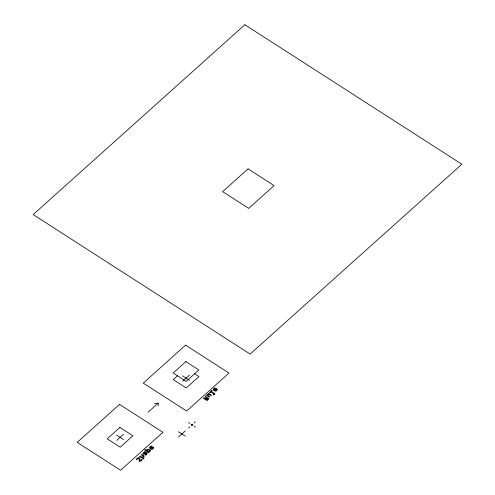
<?xml version="1.0" encoding="UTF-8"?>
<svg xmlns="http://www.w3.org/2000/svg" width="495" height="495" viewBox="0 0 495 495"><rect width="100%" height="100%" fill="white"/><g stroke="black" fill="none" stroke-linecap="round" stroke-linejoin="round"><path stroke-width="0.74" d="M177.488 375.804L173.256 379.597L186.275 387.969L198.971 376.577L194.634 373.787M116.684 440.358L123.453 434.282M148.011 412.261L158.171 403.147L158.214 405.943M182.729 381.125L189.498 375.049M178.46 437.017L185.235 430.941M188.626 427.903L189.894 426.764M191.163 425.626L192.858 424.104M194.127 422.965L195.395 421.827M154.533 403.574L158.171 403.147M182.643 375.854L189.585 380.321M188.539 422.631L189.839 423.473M191.144 424.308L192.877 425.422M194.182 426.263L195.482 427.098M178.379 431.745L185.322 436.213M116.597 435.086L123.54 439.548M152.918 447.888L152.25 448.761L151 448.649L152.466 447.332L152.918 447.888M206.539 397.683C208.203 397.299 209.849 399.069 207.021 400.548L203.29 398.147L203.785 397.702L205.45 398.772L205.939 397.961L205.184 396.452L205.747 395.95L206.539 397.683M216.624 389.695L215.962 390.567L214.706 390.456L216.179 389.138L216.624 389.695M206.836 395.115L206.99 395.654L209.261 397.2L209.75 396.767L207.572 394.948A0.842 0.631 -14.3 0 1 208.216 394.496L209.125 394.404L211.025 395.623L211.507 395.189L208.643 393.346L208.209 393.735L208.655 394.051L207.479 394.348L206.836 395.115M139.491 460.034C139.516 461.476 141.496 460.121 141.725 459.36L142.183 459.651A6.367 4.771 -14.3 0 1 141.65 460.288C136.874 464.056 140.71 457.25 138.185 458.259A4.356 3.261 -14.3 0 0 136.849 459.663L136.36 459.348C137.152 456.935 141.78 457.083 139.491 460.034M153.555 447.74C152.776 451.477 146.699 447.567 151.241 446.001L151.649 446.261L150.208 447.567L150.616 448.402L152.578 446.645L153.555 447.74M217.268 389.546C216.488 393.284 210.412 389.379 214.954 387.808L215.362 388.068L213.92 389.379L214.329 390.209L216.29 388.451L217.268 389.546M143.519 456.384L143.123 456.947L141.935 457.151L140.036 455.932L139.553 456.365L143.587 458.958L144.07 458.519L142.436 457.498L144.144 456.631A1.046 0.786 -14.3 0 0 144.181 456.074L141.799 454.348L141.316 454.781L143.519 456.384M143.036 453.371C143.203 455.072 145.549 454.033 146.112 453.074L146.613 453.637L145.134 454.88L145.579 455.165A4.498 3.366 -14.3 0 0 146.452 454.645L147.256 453.748L147.095 452.981L144.917 451.551L144.484 451.941L144.856 452.201L144.429 452.282A1.801 1.349 -14.3 0 0 143.463 452.776L143.036 453.371M150.517 450.673L149.861 451.564L148.667 451.861L149.119 452.195L148.686 452.585L144.651 449.992L145.134 449.559L146.334 450.326C147.213 448.718 150.084 448.81 150.517 450.673M143.773 453.191L144.447 453.76L145.734 452.826L145.227 452.504L143.773 453.191M207.925 398.852L207.089 399.824L205.858 399.032L206.978 398.283L207.925 398.852M146.99 450.314L146.798 450.623L148.184 451.514L149.626 451.155A0.656 0.489 -14.3 0 0 149.818 450.722L148.382 449.67L146.99 450.314M244.852 24.75L33.165 214.589L250.148 354.067L461.835 164.229L244.852 24.75M248.057 168.863L222.657 191.645L248.694 208.383L274.094 185.6L248.057 168.863M119.536 404.384L77.201 442.357L120.601 470.25L162.935 432.284L119.536 404.384M185.582 345.157L143.247 383.124L186.646 411.017L228.981 373.051L185.582 345.157M185.848 361.622L173.145 373.013L186.169 381.379L198.866 369.988L185.848 361.622M119.908 427.439L107.211 438.83L120.229 447.195L132.926 435.81L119.908 427.439M211.804 390.512L209.564 392.523L209.979 392.789L210.901 391.966L214.106 394.026L213.283 394.769L213.692 395.029L215.009 393.847L211.39 391.526L212.219 390.778L211.804 390.512"/></g></svg>
